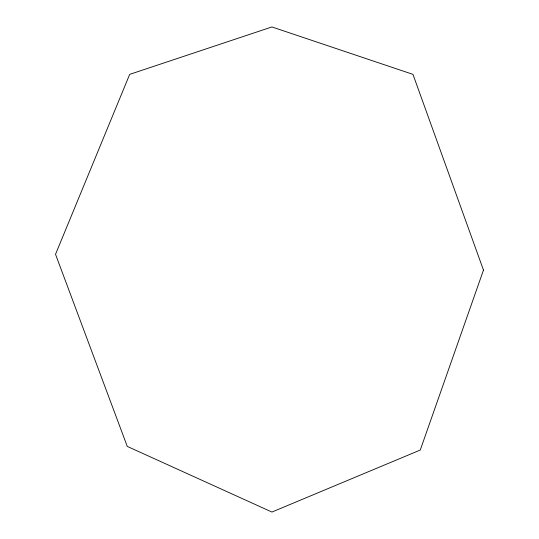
<?xml version="1.0" encoding="UTF-8"?>
<svg xmlns="http://www.w3.org/2000/svg" width="539" height="539" viewBox="0 0 539 539"><rect width="100%" height="100%" fill="white"/><g stroke="black" fill="none" stroke-linecap="round" stroke-linejoin="round"><path stroke-width="0.81" d="M483.476 270.106L420.265 450.038L271.932 512.05L127.265 446.4L55.524 254.3L129.69 74.369L271.932 26.95L412.968 74.369L483.476 270.106"/></g></svg>
